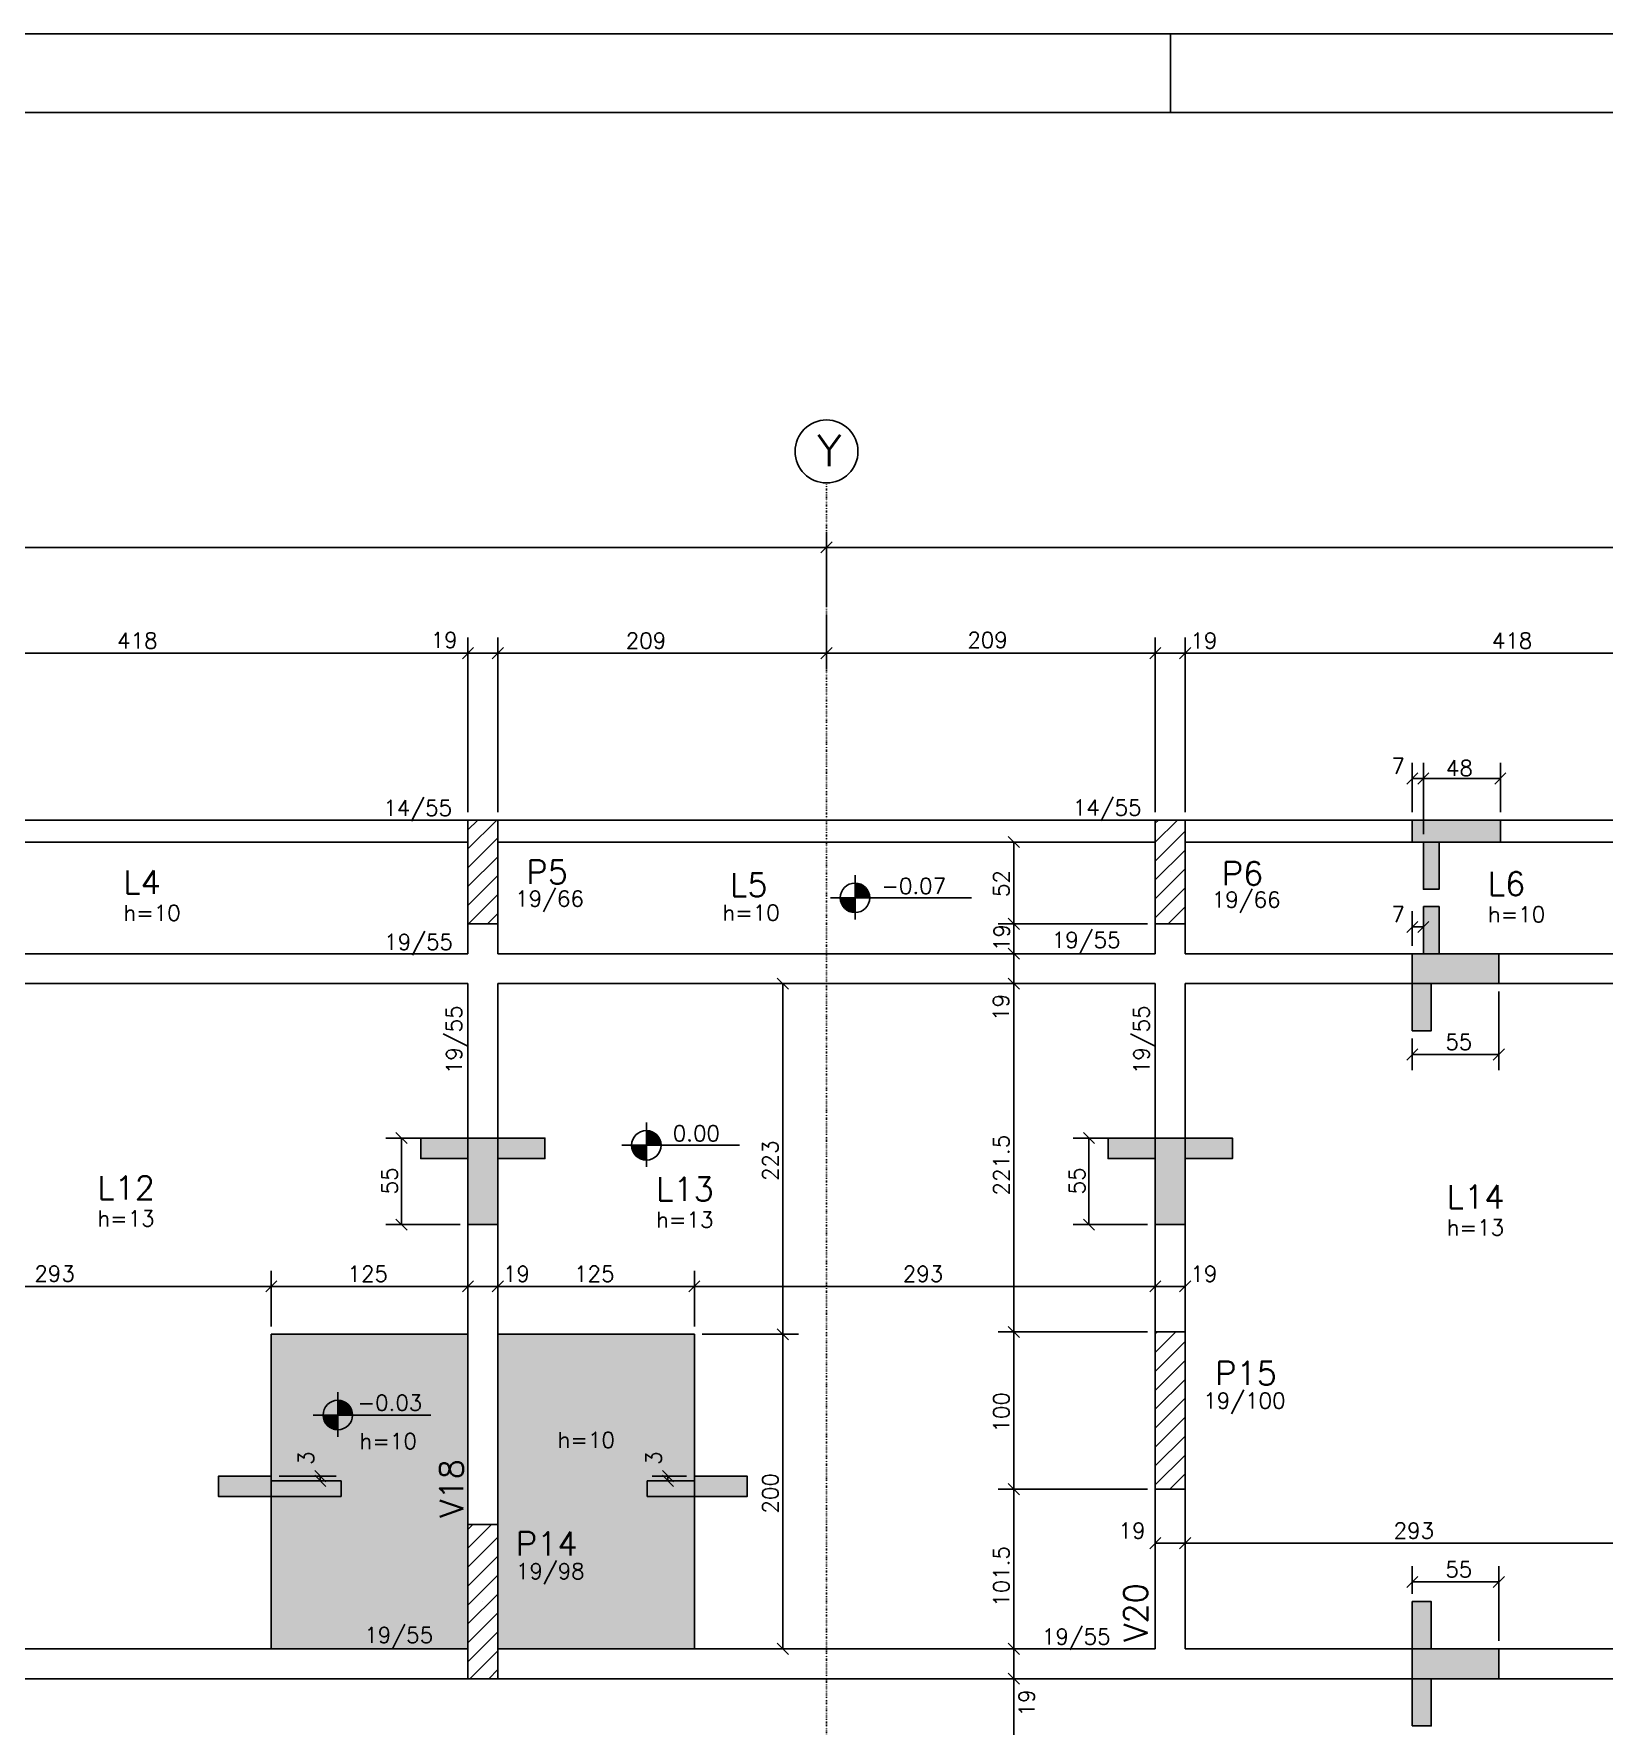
# Model space of a CAD drawing. Extents: x 1005 to 7189, y 1013 to 3983.
# Drawn here: x 3129 to 4127, y 2907 to 3983 of the extents above; entities that cross this region are included whole.
import ezdxf

# ---------------------------------------------------------------- set-up
doc = ezdxf.new("R2010")
doc.units = 0
doc.header["$MEASUREMENT"] = 0
doc.linetypes.add('ESTILO_TQS_0004', pattern=[2, 0.5, -0.4, 0.1, -0.4, 0.1, -0.5])
for name, color, linetype in [('1', 1, 'CONTINUOUS'), ('2', 2, 'CONTINUOUS'), ('3', 3, 'CONTINUOUS'), ('4', 4, 'CONTINUOUS'), ('6', 6, 'CONTINUOUS'), ('7', 7, 'CONTINUOUS'), ('8', 8, 'CONTINUOUS'), ('9', 9, 'CONTINUOUS')]:
    doc.layers.add(name, color=color, linetype=linetype)
doc.styles.get("Standard").update_dxf_attribs({"font": 'ROMANS.SHX'})

msp = doc.modelspace()

# ---------------------------------------------------------------- linework, layer by layer
at = {"layer": '1', "linetype": 'Continuous'}
msp.add_lwpolyline([(1005.01258, 1013.090475), (7189.246905, 1013.090475), (7189.246905, 3983.090475), (1005.01258, 3983.090475), (1005.01258, 1013.090475)], dxfattribs=at)
at = {"layer": '2', "linetype": 'Continuous'}
for p, q in [((3629.240966, 3653.006525), (3636.312034, 3660.077593)), ((3629.240966, 3653.006525), (3636.312034, 3660.077593)), ((3401.240966, 3585.746104), (3408.312034, 3592.817172)), ((3401.240966, 3585.746104), (3408.312034, 3592.817172)), ((3420.240966, 3585.746104), (3427.312034, 3592.817172)), ((3420.240966, 3585.746104), (3427.312034, 3592.817172)), ((3629.240966, 3585.746104), (3636.312034, 3592.817172)), ((3629.240966, 3585.746104), (3636.312034, 3592.817172)), ((3838.240966, 3585.746104), (3845.312034, 3592.817172)), ((3838.240966, 3585.746104), (3845.312034, 3592.817172)), ((3857.240966, 3585.746104), (3864.312034, 3592.817172)), ((3857.240966, 3585.746104), (3864.312034, 3592.817172)), ((4001.656317, 3506.056619), (4008.727385, 3513.127687)), ((4008.656317, 3506.056619), (4015.727385, 3513.127687)), ((4008.656317, 3506.056619), (4015.727385, 3513.127687)), ((4008.656317, 3506.056619), (4015.727385, 3513.127687)), ((4057.656317, 3506.056619), (4064.727385, 3513.127687)), ((3755.423839, 3465.650966), (3748.352771, 3472.722034)), ((3414.2765, 3450.1865), (3414.2765, 3450.1865)), ((3851.2765, 3450.1865), (3851.2765, 3450.1865)), ((3755.423839, 3413.650966), (3748.352771, 3420.722034)), ((3755.423839, 3413.650966), (3748.352771, 3420.722034)), ((4001.656317, 3411.638905), (4008.727385, 3418.709973)), ((4008.656317, 3411.638905), (4015.727385, 3418.709973)), ((3755.423839, 3394.650966), (3748.352771, 3401.722034)), ((3755.423839, 3394.650966), (3748.352771, 3401.722034)), ((3608.558255, 3375.650966), (3601.487187, 3382.722034)), ((3755.423839, 3375.650966), (3748.352771, 3382.722034)), ((3755.423839, 3375.650966), (3748.352771, 3382.722034)), ((4001.656317, 3330.535345), (4008.727385, 3337.606412)), ((4056.656317, 3330.535345), (4063.727385, 3337.606412)), ((3366.134486, 3277.414421), (3359.063419, 3284.485489)), ((3803.134486, 3277.414421), (3796.063419, 3284.485489)), ((3366.134486, 3222.414421), (3359.063419, 3229.485489)), ((3803.134486, 3222.414421), (3796.063419, 3229.485489)), ((3276.240966, 3183.093068), (3283.312034, 3190.164136)), ((3276.240966, 3183.093068), (3283.312034, 3190.164136)), ((3401.240966, 3183.093068), (3408.312034, 3190.164136)), ((3401.240966, 3183.093068), (3408.312034, 3190.164136)), ((3420.240966, 3183.093068), (3427.312034, 3190.164136)), ((3420.240966, 3183.093068), (3427.312034, 3190.164136)), ((3545.240966, 3183.093068), (3552.312034, 3190.164136)), ((3545.240966, 3183.093068), (3552.312034, 3190.164136)), ((3838.240966, 3183.093068), (3845.312034, 3190.164136)), ((3838.240966, 3183.093068), (3845.312034, 3190.164136)), ((3857.240966, 3183.093068), (3864.312034, 3190.164136)), ((3608.558255, 3152.650966), (3601.487187, 3159.722034)), ((3608.558255, 3152.650966), (3601.487187, 3159.722034)), ((3755.423839, 3154.150966), (3748.352771, 3161.222034)), ((3755.423839, 3154.150966), (3748.352771, 3161.222034)), ((3851.2765, 3107.6865), (3851.2765, 3107.6865)), ((3307.408172, 3069.537915), (3314.47924, 3062.466848)), ((3528.428968, 3069.537915), (3535.500036, 3062.466848)), ((3307.408172, 3066.537915), (3314.47924, 3059.466848)), ((3528.428968, 3066.537915), (3535.500036, 3059.466848)), ((3755.423839, 3054.150966), (3748.352771, 3061.222034)), ((3755.423839, 3054.150966), (3748.352771, 3061.222034)), ((3838.240966, 3019.806557), (3845.312034, 3026.877624)), ((3857.240966, 3019.806557), (3864.312034, 3026.877624)), ((3857.240966, 3019.806557), (3864.312034, 3026.877624)), ((4001.656317, 2995.185182), (4008.727385, 3002.25625)), ((4056.656317, 2995.185182), (4063.727385, 3002.25625)), ((3414.2765, 2986.1865), (3414.2765, 2986.1865)), ((3608.558255, 2952.650966), (3601.487187, 2959.722034)), ((3755.423839, 2952.650966), (3748.352771, 2959.722034)), ((3755.423839, 2952.650966), (3748.352771, 2959.722034)), ((3755.423839, 2933.650966), (3748.352771, 2940.722034)), ((3755.423839, 2933.650966), (3748.352771, 2940.722034)), ((3748.352771, 2940.722034), (3755.423839, 2933.650966))]:
    msp.add_line(p, q, dxfattribs=at)
at = {"layer": '3', "linetype": 'Continuous'}
for p, q in [((3851.507723, 3983.090475), (3851.507723, 3933.090975)), ((2986.7765, 3483.1865), (3404.7765, 3483.1865)), ((3404.7765, 3464.880576), (3423.082424, 3483.1865)), ((3404.7765, 3476.901392), (3411.061608, 3483.1865)), ((3423.7765, 3483.1865), (3841.7765, 3483.1865)), ((3841.7765, 3469.131226), (3855.831774, 3483.1865)), ((3841.7765, 3481.152042), (3843.810958, 3483.1865)), ((3841.7765, 3457.110411), (3860.7765, 3476.110411)), ((3860.7765, 3483.1865), (4278.7765, 3483.1865)), ((2986.7765, 3469.1865), (3404.7765, 3469.1865)), ((3404.7765, 3452.859761), (3423.7765, 3471.859761)), ((3423.7765, 3469.1865), (3841.7765, 3469.1865)), ((3860.7765, 3469.1865), (4278.7765, 3469.1865)), ((3404.7765, 3440.838946), (3423.7765, 3459.838946)), ((3841.7765, 3445.089596), (3860.7765, 3464.089596)), ((3404.7765, 3428.818131), (3423.7765, 3447.818131)), ((3650.880791, 3448.16849), (3650.880791, 3419.959522)), ((3841.7765, 3433.06878), (3860.7765, 3452.06878)), ((3405.165685, 3417.1865), (3423.7765, 3435.797315)), ((3635.23723, 3433.689106), (3724.845706, 3433.689106)), ((3650.880756, 3433.094505), (3641.505756, 3433.094505)), ((3641.505791, 3433.689106), (3660.255791, 3433.689106)), ((3650.880791, 3443.064106), (3650.880791, 3424.314106)), ((3650.880791, 3442.608595), (3653.767635, 3442.608595)), ((3650.880791, 3442.013959), (3655.192138, 3442.013959)), ((3650.880791, 3441.419322), (3656.184985, 3441.419322)), ((3650.880791, 3440.824676), (3656.961431, 3440.824676)), ((3650.880791, 3440.230084), (3657.596935, 3440.230084)), ((3650.880791, 3439.635447), (3658.128692, 3439.635447)), ((3650.880791, 3439.040801), (3658.578195, 3439.040801)), ((3650.880791, 3438.446165), (3658.959211, 3438.446165)), ((3650.880791, 3437.851528), (3659.281077, 3437.851528)), ((3650.880791, 3437.256891), (3659.55037, 3437.256891)), ((3650.880791, 3436.662254), (3659.771849, 3436.662254)), ((3650.880791, 3436.067653), (3659.949054, 3436.067653)), ((3650.880791, 3435.473016), (3660.084488, 3435.473016)), ((3650.880791, 3434.87838), (3660.180046, 3434.87838)), ((3650.880791, 3434.283743), (3660.255791, 3434.283743)), ((3841.7765, 3421.047965), (3860.7765, 3440.047965)), ((3417.1865, 3417.1865), (3423.7765, 3423.7765)), ((3650.880756, 3432.499868), (3641.581501, 3432.499868)), ((3650.880756, 3431.905231), (3641.677024, 3431.905231)), ((3650.880756, 3431.310595), (3641.812493, 3431.310595)), ((3650.880756, 3430.715994), (3641.989698, 3430.715994)), ((3650.880756, 3430.121321), (3642.211176, 3430.121321)), ((3650.880756, 3429.52672), (3642.48047, 3429.52672)), ((3650.880756, 3428.932083), (3642.802335, 3428.932083)), ((3650.880756, 3428.337446), (3643.183352, 3428.337446)), ((3650.880756, 3427.74281), (3643.63289, 3427.74281)), ((3650.880756, 3427.148209), (3644.164611, 3427.148209)), ((3650.880756, 3426.553527), (3644.800116, 3426.553527)), ((3650.880756, 3425.958926), (3645.576562, 3425.958926)), ((3650.880756, 3425.364289), (3646.569409, 3425.364289)), ((3650.880756, 3424.769652), (3647.993948, 3424.769652)), ((3849.93585, 3417.1865), (3860.7765, 3428.02715)), ((3518.256212, 3290.855637), (3518.256212, 3262.646669)), ((3518.256212, 3285.751253), (3518.256212, 3267.001253)), ((3518.256212, 3285.295743), (3521.143055, 3285.295743)), ((3518.256212, 3284.701106), (3522.567559, 3284.701106)), ((3518.256212, 3284.106469), (3523.560405, 3284.106469)), ((3518.256212, 3283.511823), (3524.336851, 3283.511823)), ((3518.256212, 3282.917231), (3524.972356, 3282.917231)), ((3518.256212, 3282.322594), (3525.504113, 3282.322594)), ((3502.61265, 3276.376253), (3577.383971, 3276.376253)), ((3518.256176, 3275.781652), (3508.881176, 3275.781652)), ((3508.881212, 3276.376253), (3527.631212, 3276.376253)), ((3518.256176, 3275.187015), (3508.956922, 3275.187015)), ((3518.256176, 3274.592379), (3509.052444, 3274.592379)), ((3518.256176, 3273.997742), (3509.187913, 3273.997742)), ((3518.256176, 3273.403141), (3509.365118, 3273.403141)), ((3518.256176, 3272.808468), (3509.586597, 3272.808468)), ((3518.256176, 3272.213867), (3509.855891, 3272.213867)), ((3518.256176, 3271.61923), (3510.177756, 3271.61923)), ((3518.256212, 3281.727949), (3525.953615, 3281.727949)), ((3518.256212, 3281.133312), (3526.334632, 3281.133312)), ((3518.256212, 3280.538675), (3526.656497, 3280.538675)), ((3518.256212, 3279.944038), (3526.925791, 3279.944038)), ((3518.256212, 3279.349401), (3527.14727, 3279.349401)), ((3518.256212, 3278.7548), (3527.324474, 3278.7548)), ((3518.256212, 3278.160164), (3527.459908, 3278.160164)), ((3518.256212, 3277.565527), (3527.555466, 3277.565527)), ((3518.256212, 3276.97089), (3527.631212, 3276.97089)), ((3518.256176, 3271.024594), (3510.558773, 3271.024594)), ((3518.256176, 3270.429957), (3511.008311, 3270.429957)), ((3518.256176, 3269.835356), (3511.540032, 3269.835356)), ((3518.256176, 3269.240674), (3512.175537, 3269.240674)), ((3518.256176, 3268.646073), (3512.951983, 3268.646073)), ((3518.256176, 3268.051436), (3513.944829, 3268.051436)), ((3518.256176, 3267.4568), (3515.369368, 3267.4568)), ((3841.7765, 3144.569214), (3854.893786, 3157.6865)), ((3841.7765, 3156.590029), (3842.872971, 3157.6865)), ((3841.7765, 3132.548398), (3860.7765, 3151.548398)), ((3841.7765, 3120.527583), (3860.7765, 3139.527583)), ((3841.7765, 3108.506768), (3860.7765, 3127.506768)), ((3322.081, 3119.295481), (3322.081, 3091.086513)), ((3322.081, 3114.191097), (3322.081, 3095.441097)), ((3322.081, 3113.735587), (3324.967844, 3113.735587)), ((3322.081, 3113.14095), (3326.392347, 3113.14095)), ((3322.081, 3112.546313), (3327.385194, 3112.546313)), ((3322.081, 3111.951667), (3328.16164, 3111.951667)), ((3322.081, 3111.357075), (3328.797144, 3111.357075)), ((3322.081, 3110.762439), (3329.328901, 3110.762439)), ((3322.081, 3110.167793), (3329.778404, 3110.167793)), ((3841.7765, 3096.485953), (3860.7765, 3115.485953)), ((3306.437439, 3104.816097), (3381.20876, 3104.816097)), ((3322.080965, 3104.221496), (3312.705965, 3104.221496)), ((3312.706, 3104.816097), (3331.456, 3104.816097)), ((3322.080965, 3103.62686), (3312.78171, 3103.62686)), ((3322.080965, 3103.032223), (3312.877233, 3103.032223)), ((3322.080965, 3102.437586), (3313.012702, 3102.437586)), ((3322.080965, 3101.842985), (3313.189907, 3101.842985)), ((3322.080965, 3101.248312), (3313.411386, 3101.248312)), ((3322.080965, 3100.653711), (3313.680679, 3100.653711)), ((3322.080965, 3100.059075), (3314.002544, 3100.059075)), ((3322.080965, 3099.464438), (3314.383561, 3099.464438)), ((3322.081, 3109.573156), (3330.15942, 3109.573156)), ((3322.081, 3108.978519), (3330.481286, 3108.978519)), ((3322.081, 3108.383882), (3330.750579, 3108.383882)), ((3322.081, 3107.789246), (3330.972058, 3107.789246)), ((3322.081, 3107.194645), (3331.149263, 3107.194645)), ((3322.081, 3106.600008), (3331.284697, 3106.600008)), ((3322.081, 3106.005371), (3331.380255, 3106.005371)), ((3322.081, 3105.410734), (3331.456, 3105.410734)), ((3841.7765, 3084.465137), (3860.7765, 3103.465137)), ((3322.080965, 3098.869801), (3314.833099, 3098.869801)), ((3322.080965, 3098.2752), (3315.36482, 3098.2752)), ((3322.080965, 3097.680518), (3316.000325, 3097.680518)), ((3322.080965, 3097.085917), (3316.776771, 3097.085917)), ((3322.080965, 3096.491281), (3317.769618, 3096.491281)), ((3322.080965, 3095.896644), (3319.194157, 3095.896644)), ((3841.7765, 3072.444322), (3860.7765, 3091.444322)), ((3841.7765, 3060.423507), (3860.7765, 3079.423507)), ((3851.060308, 3057.6865), (3860.7765, 3067.402692)), ((3404.7765, 3020.110411), (3419.852589, 3035.1865)), ((3404.7765, 3032.131226), (3407.831774, 3035.1865)), ((3404.7765, 3008.089596), (3423.7765, 3027.089596)), ((3404.7765, 2996.06878), (3423.7765, 3015.06878)), ((3404.7765, 2984.047965), (3423.7765, 3003.047965)), ((3404.7765, 2972.02715), (3423.7765, 2991.02715)), ((3404.7765, 2960.006335), (3423.7765, 2979.006335)), ((3404.7765, 2947.985519), (3423.7765, 2966.985519)), ((3405.998296, 2937.1865), (3423.7765, 2954.964704)), ((3418.019111, 2937.1865), (3423.7765, 2942.943889))]:
    msp.add_line(p, q, dxfattribs=at)
for points in [[(3404.7765, 3417.1865), (3404.7765, 3398.1865)], [(3423.7765, 3398.1865), (3423.7765, 3417.1865)], [(3841.7765, 3417.1865), (3841.7765, 3398.1865)], [(3860.7765, 3398.1865), (3860.7765, 3417.1865)], [(3404.7765, 3398.1865), (2986.7765, 3398.1865)], [(3841.7765, 3398.1865), (3423.7765, 3398.1865)], [(4278.7765, 3398.1865), (3860.7765, 3398.1865)], [(2986.7765, 3379.1865), (3404.7765, 3379.1865)], [(3404.7765, 3379.1865), (3404.7765, 3035.1865)], [(3423.7765, 3379.1865), (3841.7765, 3379.1865)], [(3423.7765, 3035.1865), (3423.7765, 3379.1865)], [(3841.7765, 3379.1865), (3841.7765, 3157.6865)], [(3860.7765, 3379.1865), (4278.7765, 3379.1865)], [(3860.7765, 3157.6865), (3860.7765, 3379.1865)], [(3841.7765, 3057.6865), (3841.7765, 2956.1865)], [(3860.7765, 2956.1865), (3860.7765, 3057.6865)], [(3404.7765, 2956.1865), (2986.7765, 2956.1865)], [(3841.7765, 2956.1865), (3423.7765, 2956.1865)], [(4278.7765, 2956.1865), (3860.7765, 2956.1865)], [(2986.7765, 2937.1865), (3404.7765, 2937.1865)], [(3423.7765, 2937.1865), (3851.2765, 2937.1865)], [(3851.2765, 2937.1865), (4288.2765, 2937.1865)]]:
    msp.add_lwpolyline(points, dxfattribs=at)
at = {"layer": '3', "linetype": 'ESTILO_TQS_0004'}
for points in [[(3404.7765, 3156.1865), (3279.7765, 3156.1865), (3279.7765, 2956.1865), (3404.7765, 2956.1865), (3404.7765, 3156.1865)], [(3423.7765, 3156.1865), (3548.7765, 3156.1865), (3548.7765, 2956.1865), (3423.7765, 2956.1865), (3423.7765, 3156.1865)]]:
    msp.add_lwpolyline(points, dxfattribs=at)
at = {"layer": '3', "linetype": 'Continuous'}
for centre, radius in [((3632.7765, 3717.569615), 20), ((3650.880791, 3433.689106), 9.375), ((3518.256212, 3276.376253), 9.375), ((3322.081, 3104.816097), 9.375)]:
    msp.add_circle(centre, radius, dxfattribs=at)
at = {"layer": '6', "linetype": 'Continuous'}
for p, q in [((4005.191851, 3469.1865), (4005.191851, 3483.1865)), ((4005.191851, 3483.1865), (4061.191851, 3483.1865)), ((4061.191851, 3469.1865), (4061.191851, 3483.1865)), ((4005.191851, 3469.1865), (4012.191851, 3469.1865)), ((4012.191851, 3439.1865), (4012.191851, 3469.1865)), ((4022.191851, 3439.1865), (4022.191851, 3469.1865)), ((4022.191851, 3469.1865), (4061.191851, 3469.1865)), ((4012.191851, 3439.1865), (4012.191851, 3439.1865)), ((4012.191851, 3398.1865), (4012.191851, 3428.1865)), ((4022.191851, 3398.1865), (4022.191851, 3428.1865)), ((4005.191851, 3379.1865), (4005.191851, 3398.1865)), ((4005.191851, 3398.1865), (4012.191851, 3398.1865)), ((4012.191851, 3398.1865), (4012.191851, 3398.1865)), ((4022.191851, 3398.1865), (4060.191851, 3398.1865)), ((4060.191851, 3379.1865), (4060.191851, 3398.1865)), ((4005.191851, 3349.1865), (4005.191851, 3379.1865)), ((4017.191851, 3349.1865), (4017.191851, 3379.1865)), ((4017.191851, 3379.1865), (4060.191851, 3379.1865)), ((3374.7765, 3280.949955), (3404.7765, 3280.949955)), ((3404.7765, 3280.949955), (3423.7765, 3280.949955)), ((3423.7765, 3280.949955), (3453.7765, 3280.949955)), ((3811.7765, 3280.949955), (3841.7765, 3280.949955)), ((3841.7765, 3280.949955), (3860.7765, 3280.949955)), ((3860.7765, 3280.949955), (3890.7765, 3280.949955)), ((3374.7765, 3267.949955), (3404.7765, 3267.949955)), ((3404.7765, 3225.949955), (3404.7765, 3267.949955)), ((3423.7765, 3225.949955), (3423.7765, 3267.949955)), ((3423.7765, 3267.949955), (3453.7765, 3267.949955)), ((3811.7765, 3267.949955), (3841.7765, 3267.949955)), ((3841.7765, 3225.949955), (3841.7765, 3267.949955)), ((3860.7765, 3225.949955), (3860.7765, 3267.949955)), ((3860.7765, 3267.949955), (3890.7765, 3267.949955)), ((3404.7765, 3225.949955), (3423.7765, 3225.949955)), ((3841.7765, 3225.949955), (3860.7765, 3225.949955)), ((3246.245043, 3066.002381), (3279.7765, 3066.002381)), ((3260.7765, 3066.002381), (3260.7765, 3066.002381)), ((3279.7765, 3063.002381), (3279.7765, 3066.002381)), ((3279.7765, 3063.002381), (3324.131708, 3063.002381)), ((3518.7765, 3063.002381), (3548.7765, 3063.002381)), ((3548.7765, 3066.002381), (3582.307957, 3066.002381)), ((3548.7765, 3063.002381), (3548.7765, 3066.002381)), ((3567.7765, 3066.002381), (3567.7765, 3066.002381)), ((3246.245043, 3053.002381), (3324.131708, 3053.002381)), ((3518.7765, 3053.002381), (3582.307957, 3053.002381)), ((4005.191851, 2956.1865), (4005.191851, 2986.1865)), ((4017.191851, 2956.1865), (4017.191851, 2986.1865)), ((4005.191851, 2937.1865), (4005.191851, 2956.1865)), ((4060.191851, 2956.1865), (4017.191851, 2956.1865)), ((4060.191851, 2937.1865), (4060.191851, 2956.1865)), ((4005.191851, 2907.1865), (4005.191851, 2937.1865)), ((4017.191851, 2907.1865), (4017.191851, 2937.1865)), ((4060.191851, 2937.1865), (4017.191851, 2937.1865))]:
    msp.add_line(p, q, dxfattribs=at)
msp.add_lwpolyline([(1155.015047, 1063.09205), (7139.251311, 1063.09205), (7139.251311, 3933.090975), (1155.015047, 3933.090975), (1155.015047, 1063.09205)], dxfattribs=at)
at = {"layer": '7', "linetype": 'Continuous'}
for points in [[(3404.7765, 3417.1865), (3423.7765, 3417.1865), (3423.7765, 3483.1865), (3404.7765, 3483.1865), (3404.7765, 3417.1865)], [(3841.7765, 3417.1865), (3860.7765, 3417.1865), (3860.7765, 3483.1865), (3841.7765, 3483.1865), (3841.7765, 3417.1865)], [(3841.7765, 3057.6865), (3860.7765, 3057.6865), (3860.7765, 3157.6865), (3841.7765, 3157.6865), (3841.7765, 3057.6865)], [(3404.7765, 2937.1865), (3423.7765, 2937.1865), (3423.7765, 3035.1865), (3404.7765, 3035.1865), (3404.7765, 2937.1865)]]:
    msp.add_lwpolyline(points, dxfattribs=at)
at = {"layer": '8', "linetype": 'Continuous'}
for points in [[(4005.191851, 3483.1865), (4061.191851, 3483.1865), (4061.191851, 3469.1865), (4022.191851, 3469.1865), (4022.191851, 3439.1865), (4012.191851, 3439.1865), (4012.191851, 3469.1865), (4005.191851, 3469.1865), (4005.191851, 3483.1865)], [(4012.191851, 3428.1865), (4022.191851, 3428.1865), (4022.191851, 3398.1865), (4060.191851, 3398.1865), (4060.191851, 3379.1865), (4017.191851, 3379.1865), (4017.191851, 3349.1865), (4005.191851, 3349.1865), (4005.191851, 3398.1865), (4012.191851, 3398.1865), (4012.191851, 3428.1865)], [(3374.7765, 3280.949955), (3374.7765, 3267.949955), (3404.7765, 3267.949955), (3404.7765, 3225.949955), (3423.7765, 3225.949955), (3423.7765, 3267.949955), (3453.7765, 3267.949955), (3453.7765, 3280.949955), (3374.7765, 3280.949955)], [(3811.7765, 3280.949955), (3811.7765, 3267.949955), (3841.7765, 3267.949955), (3841.7765, 3225.949955), (3860.7765, 3225.949955), (3860.7765, 3267.949955), (3890.7765, 3267.949955), (3890.7765, 3280.949955), (3811.7765, 3280.949955)], [(3324.131708, 3053.002381), (3246.245043, 3053.002381), (3246.245043, 3066.002381), (3279.7765, 3066.002381), (3279.7765, 3063.002381), (3324.131708, 3063.002381), (3324.131708, 3053.002381)], [(3518.7765, 3053.002381), (3582.307957, 3053.002381), (3582.307957, 3066.002381), (3548.7765, 3066.002381), (3548.7765, 3063.002381), (3518.7765, 3063.002381), (3518.7765, 3053.002381)], [(4005.191851, 2907.1865), (4017.191851, 2907.1865), (4017.191851, 2937.1865), (4060.191851, 2937.1865), (4060.191851, 2956.1865), (4017.191851, 2956.1865), (4017.191851, 2986.1865), (4005.191851, 2986.1865), (4005.191851, 2907.1865)]]:
    msp.add_lwpolyline(points, dxfattribs=at)
for points in [[(4005.191851, 3469.1865), (4061.191851, 3483.1865), (4012.191851, 3469.1865)], [(4005.191851, 3469.1865), (4005.191851, 3483.1865), (4061.191851, 3483.1865)], [(4012.191851, 3469.1865), (4061.191851, 3483.1865), (4022.191851, 3469.1865)], [(4022.191851, 3469.1865), (4061.191851, 3483.1865), (4061.191851, 3469.1865)], [(4012.191851, 3439.1865), (4022.191851, 3469.1865), (4022.191851, 3439.1865)], [(4012.191851, 3469.1865), (4022.191851, 3469.1865), (4012.191851, 3439.1865)], [(4012.191851, 3398.1865), (4012.191851, 3428.1865), (4022.191851, 3428.1865)], [(4012.191851, 3398.1865), (4022.191851, 3428.1865), (4017.191851, 3379.1865)], [(4022.191851, 3398.1865), (4017.191851, 3379.1865), (4022.191851, 3428.1865)], [(4012.191851, 3398.1865), (4017.191851, 3349.1865), (4005.191851, 3349.1865)], [(4012.191851, 3398.1865), (4005.191851, 3349.1865), (4005.191851, 3398.1865)], [(4012.191851, 3398.1865), (4017.191851, 3379.1865), (4017.191851, 3349.1865)], [(4022.191851, 3398.1865), (4060.191851, 3379.1865), (4017.191851, 3379.1865)], [(4022.191851, 3398.1865), (4060.191851, 3398.1865), (4060.191851, 3379.1865)], [(3374.7765, 3280.949955), (3374.7765, 3267.949955), (3404.7765, 3267.949955)], [(3374.7765, 3280.949955), (3404.7765, 3267.949955), (3453.7765, 3280.949955)], [(3404.7765, 3267.949955), (3423.7765, 3267.949955), (3453.7765, 3280.949955)], [(3423.7765, 3267.949955), (3453.7765, 3267.949955), (3453.7765, 3280.949955)], [(3811.7765, 3280.949955), (3811.7765, 3267.949955), (3841.7765, 3267.949955)], [(3811.7765, 3280.949955), (3841.7765, 3267.949955), (3890.7765, 3280.949955)], [(3841.7765, 3267.949955), (3860.7765, 3267.949955), (3890.7765, 3280.949955)], [(3860.7765, 3267.949955), (3890.7765, 3267.949955), (3890.7765, 3280.949955)], [(3404.7765, 3225.949955), (3423.7765, 3225.949955), (3404.7765, 3267.949955)], [(3423.7765, 3225.949955), (3423.7765, 3267.949955), (3404.7765, 3267.949955)], [(3841.7765, 3225.949955), (3860.7765, 3225.949955), (3841.7765, 3267.949955)], [(3860.7765, 3225.949955), (3860.7765, 3267.949955), (3841.7765, 3267.949955)], [(3246.245043, 3066.002381), (3279.7765, 3066.002381), (3246.245043, 3053.002381)], [(3279.7765, 3066.002381), (3279.7765, 3063.002381), (3246.245043, 3053.002381)], [(3246.245043, 3053.002381), (3279.7765, 3063.002381), (3324.131708, 3053.002381)], [(3279.7765, 3063.002381), (3324.131708, 3063.002381), (3324.131708, 3053.002381)], [(3582.307957, 3053.002381), (3548.7765, 3063.002381), (3518.7765, 3063.002381)], [(3582.307957, 3053.002381), (3518.7765, 3063.002381), (3518.7765, 3053.002381)], [(3582.307957, 3053.002381), (3582.307957, 3066.002381), (3548.7765, 3066.002381)], [(3582.307957, 3053.002381), (3548.7765, 3066.002381), (3548.7765, 3063.002381)], [(4017.191851, 2907.1865), (4017.191851, 2986.1865), (4005.191851, 2986.1865)], [(4017.191851, 2907.1865), (4005.191851, 2986.1865), (4005.191851, 2907.1865)], [(4017.191851, 2907.1865), (4017.191851, 2986.1865), (4017.191851, 2937.1865)], [(4017.191851, 2986.1865), (4017.191851, 2956.1865), (4017.191851, 2937.1865)], [(4060.191851, 2937.1865), (4017.191851, 2956.1865), (4017.191851, 2937.1865)], [(4060.191851, 2937.1865), (4060.191851, 2956.1865), (4017.191851, 2956.1865)]]:
    msp.add_solid(points, dxfattribs=at)
at = {"layer": '9', "linetype": 'ESTILO_TQS_0004'}
msp.add_line((3632.7765, 3697.569615), (3632.7765, 2100.848091), dxfattribs=at)
at = {"layer": '9', "linetype": 'Continuous'}
for p, q in [((3632.7765, 3618.875701), (3632.7765, 3666.542059)), ((1669.2765, 3656.542059), (3632.7765, 3656.542059)), ((3632.7765, 3656.542059), (5159.2765, 3656.542059)), ((3632.7765, 3613.875701), (3632.7765, 3579.281638)), ((3404.7765, 3488.1865), (3404.7765, 3599.281638)), ((3423.7765, 3488.1865), (3423.7765, 3599.281638)), ((3841.7765, 3488.1865), (3841.7765, 3599.281638)), ((3860.7765, 3488.1865), (3860.7765, 3599.281638)), ((2986.7765, 3589.281638), (3404.7765, 3589.281638)), ((3404.7765, 3589.281638), (3423.7765, 3589.281638)), ((3423.7765, 3589.281638), (3632.7765, 3589.281638)), ((3632.7765, 3589.281638), (3841.7765, 3589.281638)), ((3841.7765, 3589.281638), (3860.7765, 3589.281638)), ((3860.7765, 3589.281638), (4278.7765, 3589.281638)), ((4005.191851, 3488.1865), (4005.191851, 3519.592153)), ((4012.191851, 3474.1865), (4012.191851, 3519.592153)), ((4012.191851, 3497.330531), (4012.191851, 3519.592153)), ((4061.191851, 3488.1865), (4061.191851, 3519.592153)), ((4005.191851, 3509.592153), (4012.191851, 3509.592153)), ((4012.191851, 3509.592153), (4061.191851, 3509.592153)), ((3756.992321, 3469.1865), (3741.888305, 3469.1865)), ((3751.888305, 3417.1865), (3751.888305, 3469.1865)), ((4005.191851, 3403.1865), (4005.191851, 3425.174439)), ((4012.191851, 3408.752803), (4012.191851, 3425.174439)), ((3836.7765, 3417.1865), (3741.888305, 3417.1865)), ((3751.888305, 3398.1865), (3751.888305, 3417.1865)), ((4005.191851, 3415.174439), (4012.191851, 3415.174439)), ((3751.88299, 3398.1865), (3761.888305, 3398.1865)), ((3751.888305, 3379.1865), (3751.888305, 3398.1865)), ((3602.314855, 3379.1865), (3595.022721, 3379.1865)), ((3605.022721, 3156.1865), (3605.022721, 3379.1865)), ((3751.151894, 3379.1865), (3761.888305, 3379.1865)), ((3751.888305, 3157.6865), (3751.888305, 3379.1865)), ((4060.191851, 3374.1865), (4060.191851, 3324.070878)), ((4005.191851, 3344.1865), (4005.191851, 3324.070878)), ((4005.191851, 3334.070878), (4060.191851, 3334.070878)), ((3376.267705, 3280.949955), (3352.598953, 3280.949955)), ((3362.598953, 3225.949955), (3362.598953, 3280.949955)), ((3813.267705, 3280.949955), (3789.598953, 3280.949955)), ((3799.598953, 3225.949955), (3799.598953, 3280.949955)), ((3399.7765, 3225.949955), (3352.598953, 3225.949955)), ((3836.7765, 3225.949955), (3789.598953, 3225.949955)), ((3279.7765, 3161.1865), (3279.7765, 3196.628602)), ((3404.7765, 3180.773937), (3404.7765, 3196.628602)), ((3423.7765, 3190.724047), (3423.7765, 3196.628602)), ((3548.7765, 3161.1865), (3548.7765, 3196.628602)), ((3841.7765, 3199.096551), (3841.7765, 3176.628602)), ((2986.7765, 3186.628602), (3279.7765, 3186.628602)), ((3279.7765, 3191.204131), (3279.7765, 3176.628602)), ((3279.7765, 3186.628602), (3404.7765, 3186.628602)), ((3404.7765, 3186.628602), (3423.7765, 3186.628602)), ((3423.7765, 3186.628602), (3548.7765, 3186.628602)), ((3548.7765, 3191.628602), (3548.7765, 3176.628602)), ((3548.7765, 3186.628602), (3841.7765, 3186.628602)), ((3841.7765, 3186.628602), (3860.7765, 3186.628602)), ((3860.7765, 3185.643116), (3860.7765, 3176.628602)), ((3553.7765, 3156.1865), (3615.022721, 3156.1865)), ((3605.022721, 2956.1865), (3605.022721, 3156.1865)), ((3836.7765, 3157.6865), (3741.888305, 3157.6865)), ((3751.888305, 3057.6865), (3751.888305, 3157.6865)), ((3284.7765, 3066.002381), (3320.943706, 3066.002381)), ((3286.588498, 3063.002381), (3309.7765, 3063.002381)), ((3310.943706, 3063.002381), (3310.943706, 3066.002381)), ((3543.7765, 3066.002381), (3521.964502, 3066.002381)), ((3530.797296, 3063.002381), (3521.964502, 3063.002381)), ((3531.964502, 3066.002381), (3531.964502, 3063.002381)), ((3836.7765, 3057.6865), (3741.888305, 3057.6865)), ((3751.888305, 2956.1865), (3751.888305, 3057.6865)), ((3841.7765, 3023.342091), (3860.7765, 3023.342091)), ((3860.7765, 3023.342091), (4153.7765, 3023.342091)), ((4005.191851, 2991.1865), (4005.191851, 3008.720716)), ((4060.191851, 2961.1865), (4060.191851, 3008.720716)), ((4005.191851, 2998.720716), (4060.191851, 2998.720716)), ((3581.944086, 2956.1865), (3615.022721, 2956.1865)), ((3752.438043, 2956.1865), (3741.888305, 2956.1865)), ((3751.888305, 2937.1865), (3751.888305, 2956.1865)), ((3756.888305, 2937.1865), (3741.888305, 2937.1865)), ((3751.888305, 2937.1865), (3751.888305, 2861.1865)), ((3755.904646, 2937.1865), (3761.888305, 2937.1865))]:
    msp.add_line(p, q, dxfattribs=at)
for points in [[(3279.7765, 3156.1865), (3404.7765, 3156.1865), (3404.7765, 2956.1865), (3279.7765, 2956.1865), (3279.7765, 3156.1865)], [(3423.7765, 2956.1865), (3548.7765, 2956.1865), (3548.7765, 3156.1865), (3423.7765, 3156.1865), (3423.7765, 2956.1865)]]:
    msp.add_lwpolyline(points, dxfattribs=at)
for points in [[(3279.7765, 3156.1865), (3404.7765, 3156.1865), (3404.7765, 2956.1865)], [(3279.7765, 3156.1865), (3404.7765, 2956.1865), (3279.7765, 2956.1865)], [(3279.7765, 3156.1865), (3279.7765, 2956.1865), (3279.7765, 3156.1865)], [(3423.7765, 2956.1865), (3548.7765, 2956.1865), (3548.7765, 3156.1865)], [(3423.7765, 2956.1865), (3548.7765, 3156.1865), (3423.7765, 3156.1865)], [(3423.7765, 2956.1865), (3423.7765, 3156.1865), (3423.7765, 2956.1865)]]:
    msp.add_solid(points, dxfattribs=at)

# ---------------------------------------------------------------- texts
at = {"layer": '2', "linetype": 'Continuous'}
for s, p in [('418', (3181.7765, 3592.281638)), ('19', (3381.11547, 3592.624879)), ('209', (3505.157506, 3592.281638)), ('209', (3722.288125, 3592.651212)), ('19', (3864.10983, 3592.281638)), ('418', (4055.7765, 3592.281638)), ('7', (3991.858521, 3512.592153)), ('48', (4026.525367, 3511.184826)), ('7', (3991.858521, 3418.174439)), ('55', (4026.191851, 3337.070878)), ('293', (3129.153193, 3189.776015)), ('125', (3328.2765, 3189.628602)), ('19', (3427.10983, 3189.628602)), ('125', (3472.2765, 3189.628602)), ('293', (3681.2765, 3189.628602)), ('19', (3864.10983, 3189.628602)), ('19', (3818.44317, 3026.342091)), ('293', (3993.2765, 3026.342091)), ('55', (4026.191851, 3001.720716))]:
    msp.add_text(s, height=10, dxfattribs=at).set_placement(p)
for s, p in [('52', (3748.888305, 3434.1865)), ('19', (3749.132004, 3399.805426)), ('19', (3748.644606, 3355.460743)), ('223', (3602.022721, 3253.6865)), ('221.5', (3748.888305, 3244.4365)), ('55', (3360.126338, 3245.114267)), ('55', (3797.126338, 3245.114267)), ('100', (3748.888305, 3093.6865)), ('3', (3306.793868, 3073.176854)), ('3', (3527.814663, 3073.176854)), ('200', (3602.022721, 3042.1865)), ('101.5', (3748.888305, 2982.9365)), ('19', (3765.059058, 2913.200214))]:
    msp.add_text(s, height=10, rotation=90, dxfattribs=at).set_placement(p)
at = {"layer": '3', "linetype": 'Continuous'}
for s, p in [('14/55', (3351.02755, 3485.881843)), ('14/55', (3789.326316, 3486.078802)), ('-0.07', (3667.672752, 3436.306601)), ('19/66', (3434.822409, 3428.175772)), ('19/66', (3877.705143, 3427.580303)), ('h=10', (3185.761455, 3419.151709)), ('h=10', (3566.576728, 3419.220046)), ('h=10', (4053.235132, 3418.157556)), ('19/55', (3351.597048, 3400.673655)), ('19/55', (3775.968597, 3401.9365)), ('0.00', (3535.048172, 3278.993748)), ('h=13', (3169.209609, 3224.8068)), ('h=13', (3524.462573, 3224.012637)), ('h=13', (4027.103081, 3219.103345)), ('19/100', (3872.288106, 3108.971553)), ('-0.03', (3334.634577, 3107.626246)), ('h=10', (3335.874149, 3083.229239)), ('h=10', (3461.81234, 3084.006635)), ('19/98', (3435.288106, 3000.543534)), ('19/55', (3338.968597, 2959.9365)), ('19/55', (3769.650598, 2958.96922))]:
    msp.add_text(s, height=10, dxfattribs=at).set_placement(p)
for p in [(3401.0265, 3321.583055), (3838.0265, 3321.583055)]:
    msp.add_text('19/55', height=10, rotation=90, dxfattribs=at).set_placement(p)
at = {"layer": '4', "linetype": 'Continuous'}
for s, p in [('P5', (3441.968041, 3442.580303)), ('P6', (3884.114454, 3441.69626)), ('L4', (3185.761455, 3436.151709)), ('L5', (3571.501946, 3434.481734)), ('L6', (4053.235132, 3435.157556)), ('L12', (3169.209609, 3241.8068)), ('L13', (3524.462573, 3241.012637)), ('L14', (4027.103081, 3236.103345)), ('P15', (3879.923195, 3123.971553)), ('P14', (3435.288106, 3015.543534))]:
    msp.add_text(s, height=15, dxfattribs=at).set_placement(p)
for s, p in [('V18', (3401.845457, 3039.54006)), ('V20', (3836.795093, 2960.642808))]:
    msp.add_text(s, height=15, rotation=90, dxfattribs=at).set_placement(p)
at = {"layer": '6', "linetype": 'Continuous'}
msp.add_text('Y', height=20, dxfattribs=at).set_placement((3626.787217, 3708.205435))

doc.saveas('drawing.dxf')
